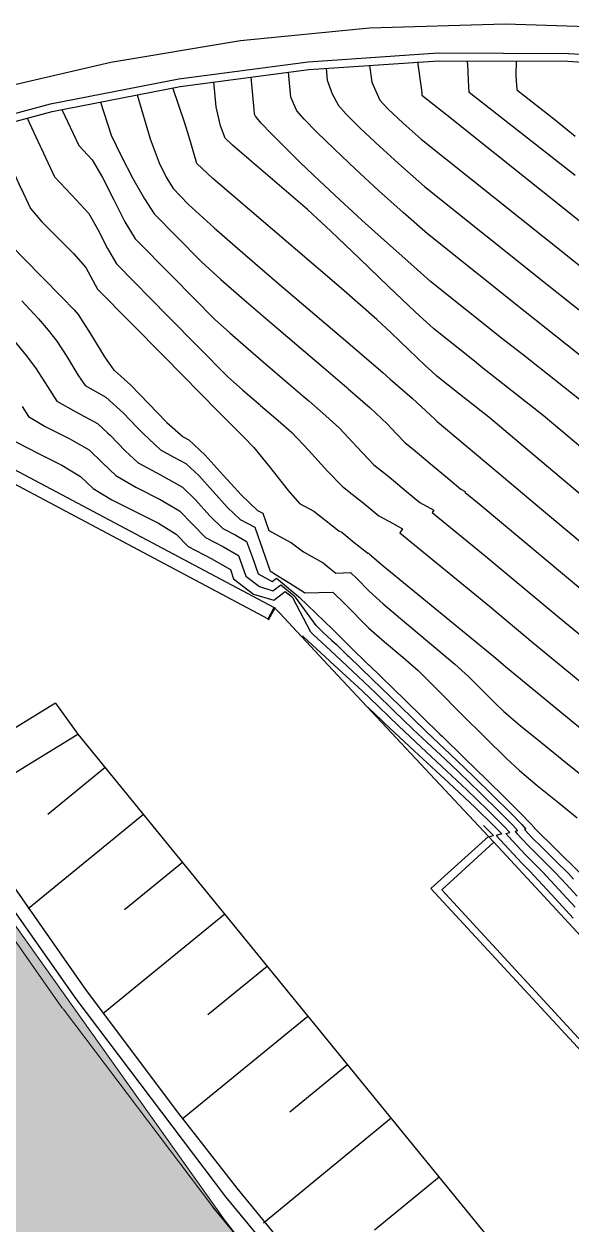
# Model space of a CAD drawing. Extents: x -367 to 63045, y 275 to 109039.
# Drawn here: x 62200.87 to 62222.01, y 108466.54 to 108512.88 of the extents above; entities that cross this region are included whole.
import ezdxf

# ---------------------------------------------------------------- set-up
doc = ezdxf.new("R2010")
doc.units = 0
doc.header["$LTSCALE"] = 25.401856
doc.header["$MEASUREMENT"] = 0
doc.linetypes.add('DOT', pattern=[0.55, 0.3, -0.25])
for name, color, linetype in [('Bâti', 7, 'Continuous'), ('colore lago', 131, 'Continuous'), ('Couronnement', 7, 'Continuous'), ('curve livello 5m', 7, 'Continuous'), ('pendenze', 2, 'Continuous'), ('Per+Mod Surf', 7, 'Continuous'), ('TalusHautBas', 7, 'Continuous')]:
    doc.layers.add(name, color=color, linetype=linetype)
doc.layers.add('Colori bordi', color=5, linetype='Continuous', plot=False)
doc.layers.add('no_plot', color=5, linetype='Continuous', plot=False)

msp = doc.modelspace()

# ---------------------------------------------------------------- hatches: boundary and pattern name
at = {"layer": 'colore lago', "linetype": 'Continuous', "lineweight": 0}
msp.add_hatch(color=256, dxfattribs=at).paths.add_polyline_path([(62336.92323, 108293.04813), (62333.90524, 108303.27811), (62333.50124, 108310.92212), (62334.36424, 108318.97013), (62332.61625, 108325.87713), (62326.06826, 108334.70213), (62319.40526, 108340.13313), (62316.61826, 108344.33414), (62312.52126, 108349.63313), (62306.31327, 108355.78014), (62304.17027, 108355.55414), (62302.59827, 108357.25814), (62302.86027, 108361.51714), (62293.86072, 108373.91181), (62285.29071, 108385.71488), (62282.40962, 108385.02816), (62274.51151, 108391.43158), (62273.76615, 108394.55875), (62260.40498, 108410.55144), (62260.52889, 108410.65209), (62260.3153, 108410.90117), (62255.5903, 108416.41117), (62250.33131, 108421.94018), (62241.24231, 108431.17917), (62234.98331, 108437.62619), (62227.60532, 108445.26418), (62220.97633, 108452.32219), (62211.76733, 108462.6542), (62208.62233, 108466.7012), (62197.58734, 108482.1832), (62191.89137, 108491.3199), (62191.43882, 108491.03891), (62186.59769, 108488.03303), (62181.27969, 108484.73108), (62168.59034, 108476.85222), (62174.6282, 108467.19098), (62189.12332, 108443.99721), (62186.69934, 108442.47111), (62188.56332, 108439.28421), (62189.55032, 108437.2682), (62191.19031, 108432.91621), (62192.78731, 108428.64721), (62194.52631, 108424.4992), (62197.2043, 108419.1592), (62200.2003, 108414.07821), (62204.1643, 108407.81121), (62206.6852, 108403.75234), (62207.99329, 108401.6462), (62212.81229, 108394.01118), (62216.40901, 108388.33722), (62217.92529, 108388.60119), (62221.00729, 108386.75419), (62224.21728, 108383.37418), (62224.25628, 108374.64619), (62231.54027, 108364.01618), (62237.33527, 108356.54217), (62246.91026, 108344.37718), (62258.01525, 108328.60216), (62257.89824, 108328.25189), (62266.16024, 108316.11416), (62275.87224, 108302.28214), (62285.89723, 108284.80716), (62293.80836, 108270.24562), (62344.47634, 108270.24559), (62342.63322, 108276.55612), (62338.51123, 108287.84912)])

# ---------------------------------------------------------------- linework, layer by layer
at = {"layer": 'Bâti', "color": 2, "linetype": 'Continuous'}
for p, q in [((62198.72133, 108496.06042), (62210.30834, 108489.91521)), ((62210.30834, 108489.91521), (62210.54171, 108490.35523)), ((62210.32259, 108489.86902), (62210.57195, 108490.3392)), ((62210.54171, 108490.35523), (62210.57195, 108490.3392)), ((62210.30834, 108489.91521), (62210.32259, 108489.86902)), ((62202.08834, 108486.65622), (62198.05834, 108484.19321)), ((62202.08834, 108486.65622), (62202.95134, 108485.45621)), ((62197.58734, 108482.18322), (62202.95134, 108485.45621)), ((62202.88233, 108475.23621), (62197.87294, 108482.35748)), ((62198.31894, 108482.62963), (62203.27032, 108475.55693)), ((62218.82697, 108481.50408), (62216.58988, 108479.49352)), ((62218.84033, 108481.48921), (62218.82697, 108481.50408)), ((62218.84033, 108481.48921), (62219.02378, 108481.29109)), ((62217.02428, 108479.44155), (62219.02378, 108481.29109)), ((62232.68936, 108462.08879), (62216.58988, 108479.49352)), ((62216.61833, 108479.49221), (62216.58988, 108479.49352)), ((62217.02428, 108479.44155), (62224.91833, 108470.8722)), ((62203.27032, 108475.55693), (62206.83633, 108470.81021)), ((62208.67333, 108467.59021), (62202.88233, 108475.23621)), ((62206.83633, 108470.81021), (62209.09438, 108467.92431)), ((62209.09438, 108467.92431), (62215.01226, 108460.71735)), ((62214.64732, 108460.4022), (62208.67333, 108467.59021)), ((62214.15814, 108459.99564), (62208.16627, 108467.20617))]:
    msp.add_line(p, q, dxfattribs=at)
at = {"layer": 'Bâti', "color": 2, "linetype": 'Continuous', "lineweight": 0}
for p, q in [((62202.36208, 108474.87024), (62197.35268, 108481.99151)), ((62208.16627, 108467.20617), (62202.37527, 108474.85217))]:
    msp.add_line(p, q, dxfattribs=at)
at = {"layer": 'Colori bordi', "linetype": 'Continuous', "lineweight": 0, "flags": 128}
msp.add_lwpolyline([(62274.51151, 108391.43158), (62273.76615, 108394.55875), (62260.40498, 108410.55144), (62260.52889, 108410.65209), (62260.3153, 108410.90117), (62255.5903, 108416.41117), (62250.33131, 108421.94018), (62241.24231, 108431.17917), (62234.98331, 108437.62619), (62227.60532, 108445.26418), (62220.97633, 108452.32219), (62211.76733, 108462.6542), (62208.62233, 108466.7012), (62197.58734, 108482.1832)], dxfattribs=at)
at = {"layer": 'Couronnement', "color": 2, "linetype": 'Continuous'}
for p, q in [((62219.47236, 108512.8832), (62214.22535, 108512.71622)), ((62224.59635, 108512.7082), (62219.47236, 108512.8832)), ((62214.22535, 108512.71622), (62209.24035, 108512.23122)), ((62209.24035, 108512.23122), (62204.21835, 108511.39321)), ((62206.85204, 108510.77045), (62211.84667, 108511.42389)), ((62211.84667, 108511.42389), (62216.87681, 108511.76423)), ((62211.87635, 108511.12521), (62216.88635, 108511.4642)), ((62216.87681, 108511.76423), (62221.89744, 108511.74621)), ((62216.88635, 108511.4642), (62221.89635, 108511.44621)), ((62221.89635, 108511.44621), (62226.92635, 108511.1422)), ((62221.91442, 108511.74519), (62226.96189, 108511.44013)), ((62204.21835, 108511.39321), (62199.26035, 108510.24522)), ((62206.90035, 108510.47421), (62211.87635, 108511.12521)), ((62201.89438, 108509.79659), (62206.85204, 108510.77045)), ((62201.96235, 108509.50422), (62206.90035, 108510.47421)), ((62197.0407, 108508.4893), (62201.89438, 108509.79659)), ((62197.12835, 108508.20222), (62201.96235, 108509.50422))]:
    msp.add_line(p, q, dxfattribs=at)
at = {"layer": 'curve livello 5m', "color": 2}
msp.add_line((62211.95424, 108489.39464), (62211.25965, 108490.72018), dxfattribs=at)
at = {"layer": 'curve livello 5m', "color": 2, "flags": 128}
for points in [[(62214.21733, 108511.28361), (62214.31165, 108510.64298), (62214.62595, 108509.94091), (62214.93694, 108509.61338), (62215.52905, 108509.05534), (62216.22465, 108508.4342), (62216.22465, 108508.4342), (62221.93666, 108503.87863), (62222.99068, 108503.04654), (62223.62873, 108502.45893), (62224.36378, 108501.75556), (62224.96384, 108501.20642), (62224.96384, 108501.20642), (62225.10879, 108501.0968)], [(62216.61865, 108499.47634), (62216.37467, 108499.70107), (62215.73593, 108500.30987), (62215.06265, 108500.95264), (62214.50875, 108501.46924), (62213.1447, 108502.66355), (62211.36855, 108504.18169), (62209.57815, 108505.7056), (62208.17135, 108506.91725), (62207.54603, 108507.49859), (62207.29373, 108508.38737), (62207.08007, 108509.05358), (62206.61866, 108510.41888)], [(62199.66917, 108508.88657), (62200.33842, 108507.40619), (62200.44371, 108507.19849), (62200.67984, 108506.69024), (62200.85169, 108506.33713), (62201.12406, 108505.75638), (62201.55873, 108505.24404), (62202.16531, 108504.63664), (62202.78444, 108504.0188), (62203.25676, 108503.47519), (62203.25676, 108503.47519), (62203.70917, 108502.64742), (62206.28183, 108500.04201), (62208.391, 108497.90599)], [(62252.21163, 108465.28552), (62248.9279, 108469.76166), (62248.72394, 108470.03968), (62246.86831, 108471.58006), (62240.1961, 108477.00348), (62239.54888, 108477.62267), (62238.42802, 108478.72574), (62237.16979, 108479.98176), (62236.803, 108480.35899), (62235.06643, 108482.14034), (62232.49963, 108484.80489), (62232.42696, 108484.88415), (62229.39792, 108487.94581), (62224.5415, 108492.87793), (62224.16508, 108493.21263), (62220.40283, 108496.37325), (62218.83287, 108497.69412), (62217.69873, 108498.58945), (62216.82493, 108499.28634), (62216.61865, 108499.47634)], [(62208.391, 108497.90599), (62209.24453, 108497.04159), (62209.37197, 108496.93053), (62209.75287, 108496.52678), (62210.37608, 108495.76494), (62211.08403, 108494.87252), (62211.51289, 108494.36757), (62211.51289, 108494.36757), (62212.07452, 108494.06648), (62212.55183, 108493.69435), (62213.03644, 108493.31555), (62213.03644, 108493.31555), (62213.14822, 108493.25359), (62213.63637, 108492.86444), (62214.15259, 108492.45292), (62214.18299, 108492.45393), (62214.19558, 108492.44132), (62214.22124, 108492.41563), (62214.74973, 108491.9616), (62219.02404, 108488.45698), (62219.56121, 108488.00908), (62224.03747, 108484.33194)], [(62200.52301, 108496.76016), (62201.03169, 108496.50138)], [(62201.03169, 108496.50138), (62201.40113, 108496.31342), (62202.32873, 108495.84719), (62203.05417, 108495.41406), (62203.05417, 108495.41406), (62203.54633, 108494.9403), (62204.26295, 108494.50882), (62205.16726, 108494.0529), (62206.06245, 108493.60053), (62206.7517, 108493.17968), (62207.21059, 108492.70945), (62208.10008, 108492.23845), (62208.84538, 108491.81987), (62208.97216, 108491.4632), (62209.74425, 108490.86779), (62210.52055, 108490.63156), (62210.96562, 108490.97294), (62211.18995, 108490.78744), (62211.25965, 108490.72018)], [(62211.95424, 108489.39464), (62212.0545, 108489.29697), (62212.71759, 108488.68941), (62213.99662, 108487.48677)], [(62213.99662, 108487.48677), (62214.01971, 108487.46504), (62214.44389, 108487.06578), (62215.17954, 108486.34979), (62215.88278, 108485.66586), (62216.46263, 108485.12344), (62217.14453, 108484.49169), (62217.66718, 108484.00151), (62218.51261, 108483.18214), (62219.2479, 108482.45899), (62219.76562, 108481.93865), (62219.95839, 108481.72771), (62219.8535, 108481.69958), (62219.93074, 108481.61591), (62220.35557, 108481.15567), (62220.87958, 108480.63648), (62221.40333, 108480.11755), (62221.82431, 108479.66137), (62222.24657, 108479.20382)]]:
    msp.add_lwpolyline(points, dxfattribs=at)
at = {"layer": 'no_plot'}
msp.add_line((62212.16447, 108489.64989), (62211.36412, 108490.74486), dxfattribs=at)
at = {"layer": 'no_plot', "flags": 128}
for points in [[(62222.1734, 108507.02752), (62218.08191, 108510.23784), (62218.0523, 108510.69994), (62218.01909, 108511.33769), (62218.01909, 108511.33769), (62218.00303, 108511.46019)], [(62219.88769, 108511.45342), (62219.88495, 108510.89109), (62219.91653, 108510.33815), (62221.39567, 108509.17756), (62222.1734, 108508.55064)], [(62221.86869, 108500.47838), (62220.24149, 108501.76296), (62216.46477, 108504.77506), (62215.51943, 108505.60609), (62214.57525, 108506.456), (62213.67636, 108507.28319), (62212.86693, 108508.04604), (62212.1911, 108508.70295), (62211.69302, 108509.2123), (62211.41684, 108509.53249), (62211.41684, 108509.53249), (62211.18332, 108510.05414), (62211.09817, 108511.02341)], [(62212.54551, 108511.17049), (62212.58604, 108510.70921), (62212.7774, 108510.19246), (62213.0214, 108509.7367), (62213.31848, 108509.40518), (62213.87911, 108508.85104), (62214.62353, 108508.14946), (62215.47199, 108507.3756), (62216.34471, 108506.60463), (62221.08908, 108502.82079), (62222.89975, 108501.39138), (62223.5363, 108500.79667)], [(62216.08457, 108511.42159), (62216.22786, 108510.32803), (62216.24302, 108510.21236), (62216.24729, 108510.13753), (62217.21058, 108509.38171), (62222.78425, 108504.93647), (62223.08161, 108504.70171), (62223.68768, 108504.14971), (62224.40853, 108503.462), (62225.11531, 108502.78854), (62225.67918, 108502.27927), (62226.19287, 108501.88485), (62226.81799, 108501.42302)], [(62218.34703, 108499.80623), (62216.70488, 108501.11591), (62215.98793, 108501.77159), (62214.97526, 108502.73221), (62213.83294, 108503.82503), (62212.72708, 108504.87726), (62211.82375, 108505.71614), (62211.82375, 108505.71614), (62211.19984, 108506.26242), (62210.38742, 108506.95682), (62209.56849, 108507.65386), (62208.92502, 108508.20807), (62208.639, 108508.47398), (62208.639, 108508.47398), (62208.46784, 108508.95252), (62208.29522, 108509.68498), (62208.29522, 108509.68498), (62208.21082, 108510.64566)], [(62220.10704, 108500.14215), (62219.3939, 108500.70512), (62216.58482, 108502.94549), (62215.69954, 108503.72075), (62214.80631, 108504.51663), (62213.92545, 108505.31399), (62213.07726, 108506.09367), (62212.28208, 108506.83653), (62211.56022, 108507.52342), (62210.93199, 108508.13518), (62210.41771, 108508.65268), (62210.03771, 108509.05676), (62209.81229, 108509.32828), (62209.81229, 108509.32828), (62209.7806, 108509.39907), (62209.76501, 108509.57654), (62209.6545, 108510.83453)], [(62205.24852, 108510.14974), (62205.74419, 108508.45098), (62206.08649, 108507.52002), (62206.35909, 108506.97226), (62206.62976, 108506.526), (62206.90898, 108506.24322), (62207.23054, 108505.91757), (62208.21991, 108505.01757), (62209.41213, 108503.97509), (62210.73451, 108502.84174), (62212.11435, 108501.66911), (62213.47895, 108500.50877), (62214.75561, 108499.41234), (62215.02817, 108499.17278)], [(62202.33422, 108509.57727), (62202.98185, 108508.1964), (62203.49887, 108507.64337), (62203.9069, 108506.95972), (62204.34044, 108506.09909), (62204.77085, 108505.24643), (62205.16946, 108504.58671), (62206.59541, 108503.14262), (62208.23754, 108501.47958), (62208.8197, 108500.95191), (62209.52925, 108500.33483), (62210.31118, 108499.66736), (62211.11052, 108498.98852), (62211.64938, 108498.5279)], [(62203.82005, 108509.86913), (62204.24078, 108508.59149), (62204.61882, 108507.78762), (62205.07314, 108506.91896), (62205.52599, 108506.12778), (62205.89961, 108505.55636), (62206.75219, 108504.69292), (62207.73404, 108503.69858), (62208.47937, 108503.02056), (62209.37753, 108502.23522), (62210.37374, 108501.38142), (62211.41323, 108500.49801), (62212.44125, 108499.62389), (62213.34137, 108498.85083)], [(62200.99336, 108509.24323), (62201.49642, 108508.16044), (62201.53001, 108508.09141), (62202.05296, 108506.97639), (62202.69979, 108506.28079), (62203.37782, 108505.55928), (62203.728, 108504.94929), (62204.09622, 108504.20903), (62204.43932, 108503.61707), (62206.43862, 108501.59232), (62208.74103, 108499.26059), (62209.30832, 108498.75547), (62209.95415, 108498.20434)], [(62198.43003, 108508.55281), (62198.86196, 108507.68275), (62199.18028, 108506.8425), (62199.54211, 108505.85191), (62199.56549, 108505.8058), (62199.81845, 108505.24723), (62199.96852, 108505.00375), (62200.17337, 108504.58286), (62200.19517, 108504.53637), (62200.42691, 108504.28202), (62200.88586, 108503.79759), (62201.55092, 108503.11999), (62202.327, 108502.3377), (62202.81024, 108501.84043), (62202.95575, 108501.66333), (62203.44031, 108500.91373), (62203.98043, 108500.03115), (62204.33504, 108499.513), (62204.36124, 108499.4985), (62204.98655, 108498.94354), (62205.68951, 108498.21947), (62206.36872, 108497.52002)], [(62200.78716, 108502.19406), (62201.42397, 108501.50304), (62201.80608, 108501.05477), (62202.13512, 108500.63752), (62202.5225, 108500.03826), (62202.95429, 108499.33269), (62203.23779, 108498.91846), (62204.03447, 108498.47739), (62204.71526, 108497.85151), (62205.24031, 108497.30464)], [(62200.482, 108500.6517), (62200.95488, 108500.07617), (62201.31449, 108499.61171), (62201.77128, 108498.88984), (62202.14053, 108498.32391), (62202.87422, 108497.90975), (62203.7077, 108497.45628), (62204.10777, 108497.08849)], [(62222.80882, 108499.73621), (62221.86869, 108500.47838)], [(62222.71789, 108498.08104), (62220.10704, 108500.14215)], [(62223.37065, 108495.71458), (62221.65311, 108497.15747), (62220.9364, 108497.76047), (62218.54632, 108499.64729), (62218.34703, 108499.80623)], [(62215.02817, 108499.17278), (62215.87165, 108498.4314), (62216.75436, 108497.61755), (62216.81593, 108497.55228), (62216.84288, 108497.53097), (62217.16192, 108497.26383), (62219.15255, 108495.58904), (62220.87219, 108494.14438), (62223.54212, 108491.9182)], [(62211.64938, 108498.5279), (62211.87229, 108498.33735), (62212.5415, 108497.75284), (62213.06316, 108497.27404), (62213.75215, 108496.54117), (62214.39459, 108495.86275), (62214.97722, 108495.40196), (62215.6559, 108494.83167), (62216.16787, 108494.405), (62216.70777, 108494.11208), (62216.65198, 108494.02061), (62218.69838, 108492.34271), (62221.55167, 108489.96364), (62224.1597, 108487.82121)], [(62213.34137, 108498.85083), (62213.40302, 108498.79789), (62214.24378, 108498.05891), (62214.90876, 108497.44579), (62215.26919, 108497.06241), (62215.60526, 108496.70752), (62215.91005, 108496.46646), (62216.5677, 108495.91639), (62217.32412, 108495.27632), (62217.75245, 108494.92378), (62217.91953, 108494.83313), (62217.90226, 108494.80482), (62218.53554, 108494.28558), (62222.5469, 108490.94092)], [(62200.79768, 108498.10577), (62201.04327, 108497.72937), (62201.68157, 108497.33965), (62202.61033, 108496.877), (62202.70758, 108496.82124)], [(62209.95415, 108498.20434), (62210.011, 108498.15583), (62210.69782, 108497.569), (62211.21756, 108497.10228), (62211.86263, 108496.42763), (62212.59997, 108495.62117), (62213.18392, 108495.01799), (62213.55884, 108494.72022), (62214.04438, 108494.33745), (62214.58328, 108493.88622), (62215.11416, 108493.60738), (62215.49601, 108493.39103), (62215.4017, 108493.23639), (62218.86121, 108490.39985), (62220.55644, 108488.98636), (62224.09859, 108486.07658)], [(62206.36872, 108497.52002), (62206.39178, 108497.49627), (62207.015, 108496.94394), (62207.24278, 108496.81882), (62207.87357, 108496.2292), (62208.5723, 108495.45594), (62209.27032, 108494.68366), (62209.89898, 108494.09699), (62210.0988, 108493.98826), (62210.33472, 108493.32451), (62211.21308, 108492.85362), (62211.66979, 108492.49709), (62212.42713, 108492.0773), (62212.66824, 108491.88508), (62212.92322, 108491.68182), (62213.49366, 108491.70079), (62213.72989, 108491.46427), (62214.21133, 108490.98225), (62214.75581, 108490.4969), (62215.41961, 108489.93041), (62216.14203, 108489.32416), (62216.86235, 108488.7196), (62217.51984, 108488.15812), (62218.05379, 108487.68114), (62218.63705, 108487.09251), (62219.11279, 108486.62719), (62219.41932, 108486.33508), (62220.05164, 108485.79401), (62220.82756, 108485.15988), (62221.67623, 108484.4785), (62222.52678, 108483.7957)], [(62204.10777, 108497.08849), (62204.21441, 108496.99044), (62204.77543, 108496.40611), (62205.28066, 108495.94212), (62206.14872, 108495.46689), (62206.99724, 108494.99925), (62207.50126, 108494.50898), (62208.05225, 108493.89143), (62208.55479, 108493.40322), (62209.05389, 108493.13893), (62209.47209, 108492.90407), (62209.69443, 108492.27807), (62209.91672, 108491.65313), (62210.46486, 108491.35872), (62210.62242, 108491.47957), (62211.34096, 108490.88541), (62211.40575, 108490.8448), (62211.49848, 108490.75465)], [(62205.24031, 108497.30464), (62205.46901, 108497.06643), (62206.14783, 108496.44303), (62206.63945, 108496.17389), (62207.12001, 108495.90904), (62207.62035, 108495.44135), (62208.17457, 108494.82801), (62208.72823, 108494.21545), (62209.22688, 108493.7501), (62209.78545, 108493.44616), (62210.08725, 108492.59642), (62210.389, 108491.74809), (62210.43702, 108491.7223), (62210.45082, 108491.73289), (62210.51376, 108491.68084), (62211.1425, 108491.28912), (62211.7159, 108490.92724), (62211.72368, 108490.91968), (62211.7316, 108490.91198), (62212.26894, 108490.93016), (62212.80432, 108490.94766), (62213.26419, 108490.48723), (62214.20142, 108489.54886), (62214.79946, 108489.02825), (62215.51353, 108488.42897), (62216.10324, 108487.91499), (62216.8474, 108487.1659), (62217.77436, 108486.22846), (62218.69544, 108485.32469), (62219.52558, 108484.52092), (62220.01572, 108484.0583), (62220.70857, 108483.48009), (62221.54459, 108482.80891), (62222.24485, 108482.22509)], [(62202.70758, 108496.82124), (62203.38094, 108496.43517), (62203.89776, 108495.93751), (62204.4135, 108495.44121), (62205.18658, 108494.99428), (62206.1263, 108494.52673), (62206.87447, 108494.08946), (62207.37912, 108493.57215), (62207.88269, 108493.05633), (62208.57699, 108492.68869), (62209.15874, 108492.36197), (62209.44444, 108491.55817), (62209.96715, 108491.15507), (62210.4927, 108490.99514), (62210.79402, 108491.22625), (62211.29192, 108490.81454), (62211.36412, 108490.74486)], [(62211.49848, 108490.75465), (62212.7985, 108489.51018), (62213.4629, 108488.84497), (62214.18581, 108488.14137), (62214.19421, 108488.13347), (62215.60001, 108486.76524), (62216.94388, 108485.45827), (62217.02641, 108485.3813), (62217.91219, 108484.52483), (62218.74668, 108483.71024), (62219.48045, 108482.98656), (62220.06412, 108482.40282), (62220.44826, 108482.00804), (62220.58349, 108481.85126), (62220.58186, 108481.85082), (62220.58306, 108481.84953), (62220.58965, 108481.84239), (62222.32337, 108480.12461)], [(62212.16447, 108489.64989), (62212.42563, 108489.39546), (62212.75408, 108489.09451), (62212.94211, 108488.92607), (62213.37913, 108488.50135), (62213.42893, 108488.45282)], [(62212.72741, 108488.24282), (62212.6811, 108488.2843), (62211.68337, 108489.19848), (62211.65484, 108489.22628), (62211.65015, 108489.25152)], [(62222.17364, 108478.77761), (62221.54012, 108479.46409), (62220.90852, 108480.14849), (62220.23853, 108480.81231), (62219.60457, 108481.4991), (62219.48932, 108481.62396), (62219.64584, 108481.66593), (62219.40372, 108481.92307), (62218.78954, 108482.53258), (62217.98756, 108483.31161), (62217.98756, 108483.31161), (62217.21568, 108484.03555), (62216.20859, 108484.96857), (62215.35222, 108485.76965), (62215.35222, 108485.76965), (62214.9693, 108486.14206), (62214.56873, 108486.53193), (62214.56873, 108486.53193), (62213.93456, 108487.12884), (62212.70426, 108488.26356)], [(62213.42893, 108488.45282), (62214.31905, 108487.59963), (62215.38978, 108486.55751), (62216.41333, 108485.56207), (62216.89689, 108485.11136), (62217.34679, 108484.6914), (62218.21684, 108483.84936), (62219.01446, 108483.0685), (62219.66947, 108482.41847), (62220.11169, 108481.96892), (62220.27094, 108481.78948), (62220.21768, 108481.7752), (62220.2569, 108481.73272), (62220.47261, 108481.49903), (62220.91974, 108481.05251), (62221.45132, 108480.53282), (62221.89814, 108480.0866), (62222.1085, 108479.85866)], [(62214.15416, 108486.49605), (62214.45711, 108486.22065), (62214.69357, 108485.99808), (62214.82167, 108485.87345), (62215.95455, 108484.81369), (62217.28682, 108483.57941), (62218.30794, 108482.62172), (62219.01534, 108481.93142), (62219.3333, 108481.60416), (62219.12513, 108481.54834), (62219.27841, 108481.38229), (62220.1215, 108480.46895), (62220.4137, 108480.17943), (62221.25593, 108479.2668), (62222.10071, 108478.3514)]]:
    msp.add_lwpolyline(points, dxfattribs=at)
at = {"layer": 'pendenze', "linetype": 'Continuous'}
for p, q in [((62204.00499, 108484.16546), (62201.7872, 108482.35506)), ((62205.48287, 108482.355), (62201.0224, 108478.71389)), ((62206.9905, 108480.5081), (62204.74868, 108478.6781)), ((62208.62554, 108478.50512), (62203.91093, 108474.65657)), ((62210.26901, 108476.49182), (62207.97821, 108474.62183)), ((62211.84456, 108474.56171), (62206.98639, 108470.59596)), ((62213.37351, 108472.68871), (62211.14246, 108470.8675)), ((62215.05516, 108470.62864), (62210.128, 108466.57526)), ((62216.91083, 108468.35537), (62214.41163, 108466.29938))]:
    msp.add_line(p, q, dxfattribs=at)
at = {"layer": 'Per+Mod Surf', "color": 2, "linetype": 'Continuous'}
for p, q in [((62199.50137, 108496.20929), (62210.54171, 108490.35523)), ((62210.54171, 108490.35523), (62210.74047, 108490.14289)), ((62210.74047, 108490.14289), (62212.63122, 108488.12301)), ((62212.63122, 108488.12301), (62218.82697, 108481.50408)), ((62218.82697, 108481.50408), (62218.84033, 108481.48921)), ((62218.84033, 108481.48921), (62219.02378, 108481.29109)), ((62219.02378, 108481.29109), (62227.08133, 108472.5892))]:
    msp.add_line(p, q, dxfattribs=at)
at = {"layer": 'Per+Mod Surf', "color": 2, "linetype": 'DOT'}
for p, q in [((62219.02075, 108481.54239), (62218.62833, 108481.93182)), ((62218.83686, 108481.49308), (62219.02075, 108481.54239))]:
    msp.add_line(p, q, dxfattribs=at)
at = {"layer": 'TalusHautBas', "color": 2, "linetype": 'DOT'}
msp.add_line((62210.54171, 108490.35523), (62210.74047, 108490.14289), dxfattribs=at)
at = {"layer": 'TalusHautBas', "color": 2, "linetype": 'Continuous'}
msp.add_line((62202.95134, 108485.45621), (62218.77133, 108466.07621), dxfattribs=at)

doc.saveas('drawing.dxf')
